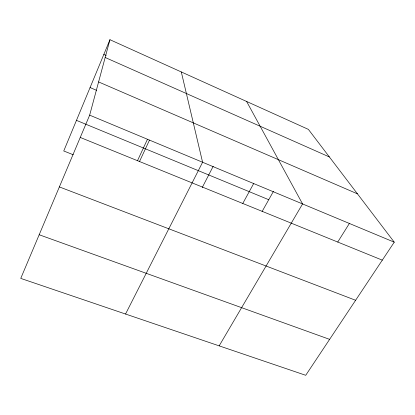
<?xml version="1.0" encoding="UTF-8"?>
<svg xmlns="http://www.w3.org/2000/svg" width="415" height="415" viewBox="0 0 415 415"><rect width="100%" height="100%" fill="white"/><g stroke="black" fill="none" stroke-linecap="round" stroke-linejoin="round"><path stroke-width="0.62" d="M89.661 115.152L109.949 39.705L308.381 129.381L394.25 242.173L305.725 375.295L20.75 278.403L89.661 115.152L394.25 242.173M109.949 39.705L63.749 150.972L73.263 154.759M137.495 160.698L147.47 139.258M139.424 161.684L149.483 140.13M125.548 314.036L202.587 162.244L181.303 71.956M202.25 187.513L213.186 166.311M242.77 203.464L253.679 183.549M262.124 211.448L273.495 191.274M219.167 345.866L302.566 203.936L246.619 101.473M337.732 242.044L349.378 223.462M39.176 234.75L329.619 339.361M59.366 186.916L355.614 300.273M80.251 137.443L382.298 260.148M76.453 120.366L268.738 199.708M90.081 87.555L96.586 90.346M98.594 81.931L357.455 193.847M103.849 54.396L106.209 55.444M105.166 57.488L329.375 156.958"/></g></svg>
